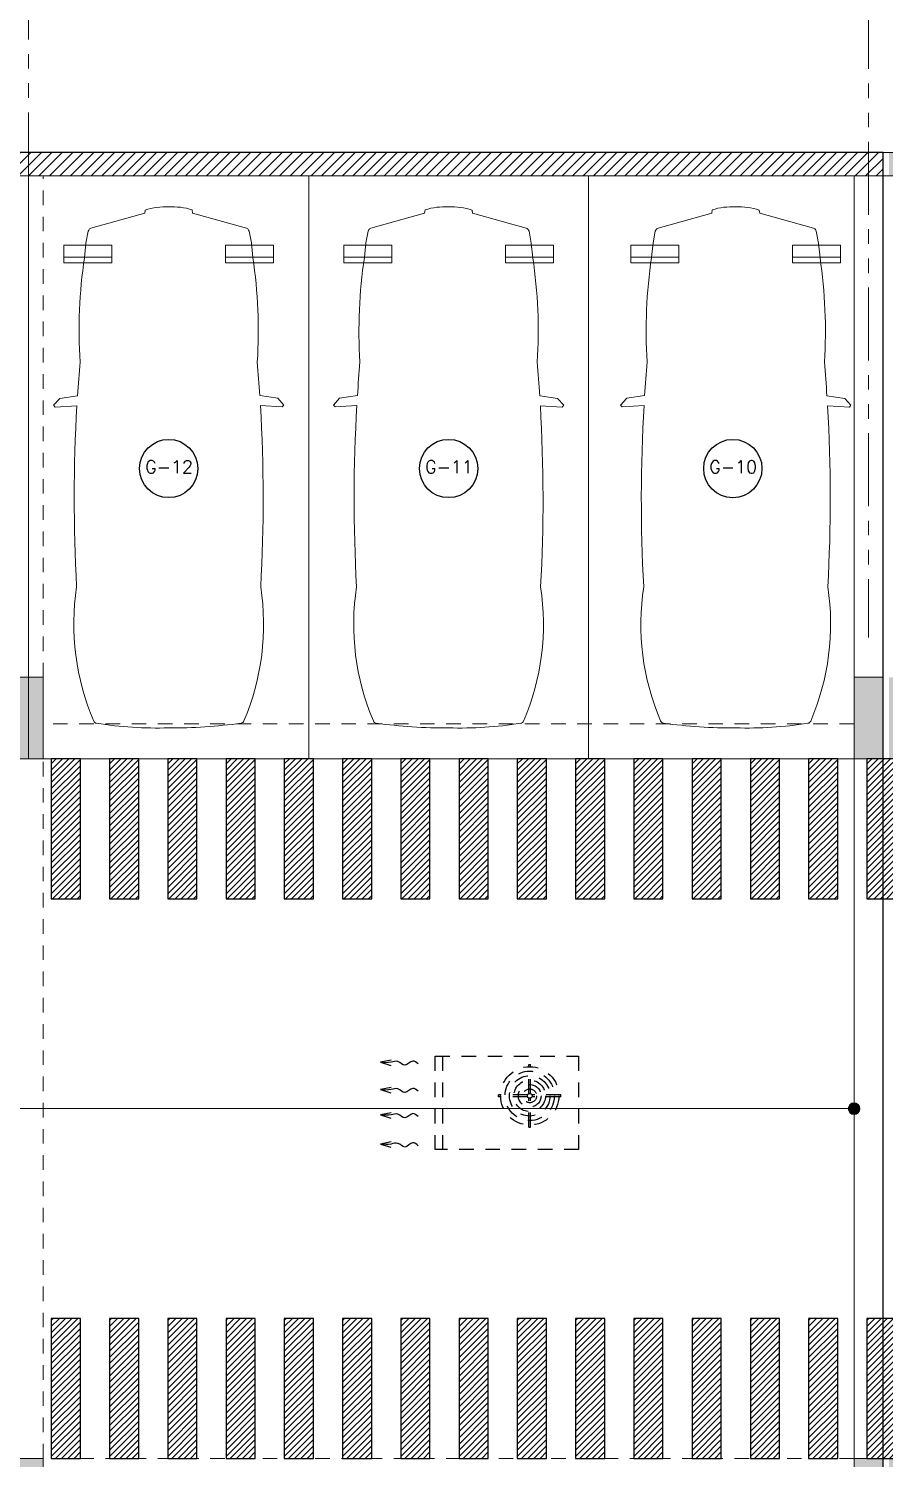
# Model space of a CAD drawing. Header units: millimetres. Extents: x 226317 to 226469, y 8188100 to 8188260.
# Drawn here: x 226381.13 to 226388.48, y 8188196.91 to 8188209.17 of the extents above; entities that cross this region are included whole.
import ezdxf
from ezdxf.enums import TextEntityAlignment as Align

# ---------------------------------------------------------------- set-up
doc = ezdxf.new("R2010")
doc.units = ezdxf.units.MM
for name, pattern in [('HIDDEN2', [0.1875, 0.125, -0.0625]), ('PHANTOM', [2.5, 1.25, -0.25, 0.25, -0.25, 0.25, -0.25]), ('PHANTOM2', [1.25, 0.625, -0.125, 0.125, -0.125, 0.125, -0.125])]:
    doc.linetypes.add(name, pattern=pattern)
for name, color, linetype in [('A-EJES', 8, 'PHANTOM'), ('A-ESTRUCTURA-HATCH', 8, 'Continuous'), ('A-ESTRUCTURA-MUROS', 8, 'Continuous'), ('A-ESTRUCTURA-VIGAS', 8, 'HIDDEN2'), ('A-LINEAS', 8, 'Continuous'), ('A-MOBILIARIO', 8, 'Continuous'), ('A-NUMERO ESTAC', 8, 'Continuous'), ('A-PROYECCIONES', 8, 'HIDDEN2'), ('A-TEXTO-INDICACIONES', 8, 'Continuous'), ('A_30_Extractores', 8, 'Continuous'), ('CIRCULACION PEATONAL', 8, 'Continuous'), ('L-06_EQ-FIN-CONT', 8, 'Continuous'), ('L3 Equipos y Ductos', 8, 'Continuous'), ('L4 Linea mediana', 8, 'Continuous'), ('L5 Linea mediana segmentada', 8, 'HIDDEN2'), ('L6 Linea fina', 8, 'Continuous')]:
    doc.layers.add(name, color=color, linetype=linetype)
doc.layers.add('A-ESTRUCTURA-PLACAS', color=8, linetype='Continuous', lineweight=35)
doc.layers.add('A-MUROS', color=8, linetype='Continuous', lineweight=30)
doc.layers.add('A-ETAPAS', color=8, linetype='Continuous', lineweight=35, plot=False)
doc.layers.add('A-ÁREA COMÚN', color=8, linetype='Continuous', plot=False)
doc.styles.add('ROMANS', font='ROMANS.shx', dxfattribs={"oblique": 10})
pattern_1 = [(45, (73.75036784235421, 0), (-0.02651650429449553, 0.02651650429449553), [])]
pattern_2 = [(45, (74.25036784235421, 0), (-0.02651650429449553, 0.02651650429449553), [])]
pattern_3 = [(45, (74.75036784235421, 0), (-0.02651650429449553, 0.02651650429449553), [])]
pattern_4 = [(45, (75.25036784235421, 0), (-0.02651650429449553, 0.02651650429449553), [])]
pattern_5 = [(45, (75.75036784235421, 0), (-0.02651650429449553, 0.02651650429449553), [])]
pattern_6 = [(45, (76.25036784235421, 0), (-0.02651650429449553, 0.02651650429449553), [])]
pattern_7 = [(45, (76.75036784235421, 0), (-0.02651650429449553, 0.02651650429449553), [])]
pattern_8 = [(45, (77.25036784235421, 0), (-0.02651650429449553, 0.02651650429449553), [])]
pattern_9 = [(45, (77.75036784235421, 0), (-0.02651650429449553, 0.02651650429449553), [])]
pattern_10 = [(45, (78.25036784235421, 0), (-0.02651650429449553, 0.02651650429449553), [])]
pattern_11 = [(45, (78.75036784235421, 0), (-0.02651650429449553, 0.02651650429449553), [])]
pattern_12 = [(45, (79.25036784235421, 0), (-0.02651650429449553, 0.02651650429449553), [])]
pattern_13 = [(45, (79.75036784235421, 0), (-0.02651650429449553, 0.02651650429449553), [])]
pattern_14 = [(45, (80.25036784235421, 0), (-0.02651650429449553, 0.02651650429449553), [])]
pattern_15 = [(45, (80.75036784235421, 0), (-0.02651650429449553, 0.02651650429449553), [])]

# ---------------------------------------------------------------- blocks, each defined once
blk = doc.blocks.new('EST P1')
at = {"layer": 'A-ESTRUCTURA-HATCH', "lineweight": 0}
h = blk.add_hatch(dxfattribs=at)
h.set_pattern_fill('ANSI31', color=8, scale=0.02, angle=-1.27e-14)
h.set_pattern_definition([(44.99999999999999, (-226392.077087921, -8188203.059610654), (-0.04490128060534576, 0.04490128060534578), [])])
h.paths.add_polyline_path([(-3.609998156578513, 5.049997552298009), (-3.610000176762696, 4.849997552111745), (-44.785000133008, 4.84999814722687), (-44.78500010908465, -0.1500023566186428), (-46.9899987593235, -0.1500020446255803), (-46.98999930798891, -11.15000239294022), (-3.609999100328423, -11.15005090925843), (-3.609999100328423, -11.40005090925843), (-47.23999938514316, -11.40005881432444), (-47.23999953552266, 0.1499976431950927), (-45.03499953550636, 0.1499976431950927), (-45.0350001337647, 5.049998153932393)])
h.paths.add_polyline_path([(5.875668717722874, 4.849997540004551), (5.875668724213028, 5.04999746195972), (35.53000006324146, 5.049996703863144), (35.53000006324146, 4.849997698329389)])
h.paths.add_polyline_path([(47.9150172030495, 5.049996227957308), (35.58000069746049, 5.049997348338366), (35.58000069746049, 4.849997348152101), (47.9150167714979, 4.849997607059777)])
h.paths.add_polyline_path([(51.86500159354182, 4.849997512064874), (53.37567124809721, 4.84999814722687), (53.37566821934888, 5.049995731562376), (51.86500180143048, 5.049995731562376)])
edge = h.paths.add_edge_path()
edge.add_arc((63.30066905260901, -0.1500025354325771), 9.699999993899837, 359.9999991583288, 539.9999991583288)
edge.add_line((53.60066905870917, -0.1500023929402232), (53.80066905872081, -0.1500023929402232))
edge.add_arc((63.30066905260901, -0.1500025354325771), 9.49999999389811, 0.9047070135612216, 179.9999991406384, ccw=False)
edge.add_line((72.79948476422578, -2.6654452085495e-06), (70.35068066572421, 2.236943691968918e-05))
edge.add_line((70.35068066572421, 2.236943691968918e-05), (70.35067913253442, -0.1499448418617249))
edge.add_line((70.35067913253442, -0.1499448418617249), (73.00066904650885, -0.150002677924931))
edge = h.paths.add_edge_path(flags=0)
edge.add_arc((63.30071679374669, -0.1499939998611808), 3.299962339153879, 0.00085350182833477, 49.99468486829903)
edge.add_line((65.42212619486963, 2.377727027982473), (65.4221670004481, -0.1499835988506675))
edge.add_line((65.4221670004481, -0.1499835988506675), (65.27216700115241, -0.1499896282330155))
edge.add_line((65.27216700115241, -0.1499896282330155), (65.27206754402141, 2.496426238678396))
edge.add_arc((63.30066965197329, -0.1500051133334637), 3.300001295059289, 53.31658296361125, 179.9999577391648)
edge.add_line((60.00066835692269, -0.1500026788562536), (59.80066835691105, -0.1500026788562536))
edge.add_arc((63.30067374499049, -0.1500072199851274), 3.500005388090554, 2.4573619812700827, 179.9999256646052, ccw=False)
edge.add_line((66.79746054686257, 5.869567394256592e-05), (69.45068066581734, 3.157090395689011e-05))
edge.add_line((69.45068066581734, 3.157090395689011e-05), (69.45067913254024, -0.1499448418617249))
edge.add_line((69.45067913254024, -0.1499448418617249), (66.60067913253442, -0.1499448418617249))
h.paths.add_polyline_path([(-3.559999100340065, -11.15003591403365), (35.53000069747213, -11.15003591403365), (35.53000069747213, -11.40006590355188), (-3.559999100340065, -11.40006590355188)])
h.paths.add_polyline_path([(35.58000069746049, -11.1500659417361), (71.88000514594023, -11.1501255556941), (71.88000514594023, -11.40006201900542), (35.58000069746049, -11.40000240504742)])
h = blk.add_hatch(color=8, dxfattribs=at)
h.dxf.hatch_style = 1
h.paths.add_polyline_path([(51.86500181080191, 5.049995731562376), (47.91501740692183, 5.049995731562376), (47.9150173944945, -0.1500023929402232), (50.25000069738599, -0.1500023929402232), (50.25000069502858, -2.440996468067169e-06), (48.06500169850187, -2.396292984485626e-06), (48.06500174041139, 2.049999350681901), (51.86500172319938, 2.049959634430707), (51.86500172319938, 2.199973285198212), (48.06500173307722, 2.199973380193114), (48.06500178854913, 4.849997594021261), (51.71500178001588, 4.84999751765281), (51.71500172879314, 3.199985875748098), (51.86500172413071, 3.199985871091485)])
h.paths.add_polyline_path([(1.924988505983492, -0.1507468884810805), (-0.1750114939932246, -0.1507468884810805), (-0.1750115561299026, 4.849849936552346), (-3.559999043500284, 4.849998230114579), (-3.559999100340065, 5.049997517839074), (3.774977872672025, 5.04999752342701), (3.77498006875976, 1.899989875033498), (3.624980067834258, 1.899989879690111), (3.624980130203767, 4.849999564699829), (-0.02486227676854469, 4.849851984530687), (-0.02486234196112491, 2.199851972982287), (1.92514188104542, 2.199814011342824), (1.92514188104542, 2.049919821321964), (-0.02486297430004925, 2.049852325581014), (-0.02486302095348947, -0.0001476705074310303), (1.925019238289678, -0.0005466332659125328)])
h.paths.add_polyline_path([(71.63000006307266, -6.150002165697515), (71.88000006307266, -6.150002165697515), (71.88000006307266, -6.85000216588378), (71.63000006307266, -6.85000216588378)])
h.paths.add_polyline_path([(64.42000006310991, -6.150002076290548), (64.67000006310991, -6.150002076290548), (64.67000006310991, -6.850002076476812), (64.42000006310991, -6.850002076476812)])
h.paths.add_polyline_path([(57.21000006314716, -6.150002076290548), (57.46000006314716, -6.150002076290548), (57.46000006314716, -6.850002076476812), (57.21000006314716, -6.850002076476812)])
h.paths.add_polyline_path([(50.00000006318442, -6.150002076290548), (50.25000006318442, -6.150002076290548), (50.25000006318442, -6.850002076476812), (50.00000006318442, -6.850002076476812)])
h.paths.add_polyline_path([(42.79000006322167, -6.150002055801451), (43.04000006322167, -6.150002055801451), (43.04000006322167, -6.850002055987716), (42.79000006322167, -6.850002055987716)])
h.paths.add_polyline_path([(42.79000006322167, 0.5499979443848133), (43.04000006322167, 0.5499979443848133), (43.04000006322167, -0.1500020558014512), (42.79000006322167, -0.1500020558014512)])
h.paths.add_polyline_path([(35.58000006325892, -6.150002076290548), (35.83000006325892, -6.150002076290548), (35.83000006325892, -6.850002076476812), (35.58000006325892, -6.850002076476812)])
h.paths.add_polyline_path([(35.58000006325892, 0.5499979238957167), (35.83000006325892, 0.5499979238957167), (35.83000006325892, -0.1500020762905478), (35.58000006325892, -0.1500020762905478)])
h.paths.add_polyline_path([(35.28000006327056, -6.150002076290548), (35.53000006327056, -6.150002076290548), (35.53000006327056, -6.850002076476812), (35.28000006327056, -6.850002076476812)])
h.paths.add_polyline_path([(35.28000006327056, 0.5499979238957167), (35.53000006327056, 0.5499979238957167), (35.53000006327056, -0.1500020762905478), (35.28000006327056, -0.1500020762905478)])
h.paths.add_polyline_path([(30.2800000719144, -6.150002076290548), (30.5300000719144, -6.150002076290548), (30.5300000719144, -6.850002076476812), (30.2800000719144, -6.850002076476812)])
h.paths.add_polyline_path([(30.2800000719144, 0.5499979238957167), (30.5300000719144, 0.5499979238957167), (30.5300000719144, -0.1500020762905478), (30.2800000719144, -0.1500020762905478)])
h.paths.add_polyline_path([(23.07000007195165, -6.150002076290548), (23.32000007195165, -6.150002076290548), (23.32000007195165, -6.850002076476812), (23.07000007195165, -6.850002076476812)])
h.paths.add_polyline_path([(23.07000007195165, 0.5499979238957167), (23.32000007195165, 0.5499979238957167), (23.32000007195165, -0.1500020762905478), (23.07000007195165, -0.1500020762905478)])
h.paths.add_polyline_path([(18.07000008059549, -6.150002055801451), (18.32000008059549, -6.150002055801451), (18.32000008059549, -6.850002055987716), (18.07000008059549, -6.850002055987716)])
h.paths.add_polyline_path([(18.07000008059549, 0.5499979443848133), (18.32000008059549, 0.5499979443848133), (18.32000008059549, -0.1500020558014512), (18.07000008059549, -0.1500020558014512)])
h.paths.add_polyline_path([(10.86000014221645, -6.150002076290548), (11.11000014221645, -6.150002076290548), (11.11000014221645, -6.850002076476812), (10.86000014221645, -6.850002076476812)])
h.paths.add_polyline_path([(10.86000014221645, 0.5499979238957167), (11.11000014221645, 0.5499979238957167), (11.11000014221645, -0.1500020762905478), (10.86000014221645, -0.1500020762905478)])
h.paths.add_polyline_path([(3.650000203837408, -6.150002076290548), (3.900000203837408, -6.150002076290548), (3.900000203837408, -6.850002076476812), (3.650000203837408, -6.850002076476812)])
h.paths.add_polyline_path([(3.600000203849049, 0.5499979238957167), (3.900000203837408, 0.5499979238957167), (3.900000203837408, -0.1500020762905478), (3.600000203849049, -0.1500020762905478)])
h.paths.add_polyline_path([(-3.559999734541634, -6.150002356618643), (-3.309999734541634, -6.150002356618643), (-3.309999734541634, -6.850002356804907), (-3.559999734541634, -6.850002356804907)])
h.paths.add_polyline_path([(-3.559999734541634, 0.5499976435676217), (-3.309999734541634, 0.5499976435676217), (-3.309999734541634, -0.1500023566186428), (-3.559999734541634, -0.1500023566186428)])
h.paths.add_polyline_path([(-3.859999734529993, -6.150002356618643), (-3.609999734529993, -6.150002356618643), (-3.609999734529993, -6.850002356804907), (-3.859999734529993, -6.850002356804907)])
h.paths.add_polyline_path([(-3.859999734529993, 0.5499976435676217), (-3.609999734529993, 0.5499976435676217), (-3.609999734529993, -0.1500023566186428), (-3.859999734529993, -0.1500023566186428)])
h.paths.add_polyline_path([(-11.06999967290903, -6.150002356618643), (-10.81999967290903, -6.150002356618643), (-10.81999967290903, -6.850002356804907), (-11.06999967290903, -6.850002356804907)])
h.paths.add_polyline_path([(-11.06999967290903, 0.5499976435676217), (-10.81999967290903, 0.5499976435676217), (-10.81999967290903, -0.1500023566186428), (-11.06999967290903, -0.1500023566186428)])
h.paths.add_polyline_path([(-18.27999961128808, -6.150002076290548), (-18.02999961128808, -6.150002076290548), (-18.02999961128808, -6.850002076476812), (-18.27999961128808, -6.850002076476812)])
h.paths.add_polyline_path([(-18.27999961128808, 0.5499979238957167), (-18.02999961128808, 0.5499979238957167), (-18.02999961128808, -0.1500020762905478), (-18.27999961128808, -0.1500020762905478)])
h.paths.add_polyline_path([(-25.48999954966712, -6.150002356618643), (-25.23999954966712, -6.150002356618643), (-25.23999954966712, -6.850002356804907), (-25.48999954966712, -6.850002356804907)])
h.paths.add_polyline_path([(-25.48999954966712, 0.5499976435676217), (-25.23999954966712, 0.5499976435676217), (-25.23999954966712, -0.1500023566186428), (-25.48999954966712, -0.1500023566186428)])
h.paths.add_polyline_path([(-32.69999948804616, -6.150002356618643), (-32.44999948804616, -6.150002356618643), (-32.44999948804616, -6.850002356804907), (-32.69999948804616, -6.850002356804907)])
h.paths.add_polyline_path([(-32.69999948804616, 0.5499976435676217), (-32.44999948804616, 0.5499976435676217), (-32.44999948804616, -0.1500023566186428), (-32.69999948804616, -0.1500023566186428)])
h.paths.add_polyline_path([(-39.90999879222363, -6.150002076290548), (-39.65999879222363, -6.150002076290548), (-39.65999879222363, -6.850002076476812), (-39.90999879222363, -6.850002076476812)])
h.paths.add_polyline_path([(-39.90999879222363, 0.5499979238957167), (-39.65999879222363, 0.5499979238957167), (-39.65999879222363, -0.1500020762905478), (-39.90999879222363, -0.1500020762905478)])
at = {"layer": 'A-ESTRUCTURA-MUROS', "color": 8, "lineweight": 0}
blk.add_lwpolyline([(-3.609998156578513, 5.049997552298009), (-3.610000176762696, 4.849997552111745), (-44.785000133008, 4.84999814722687), (-44.78500010908465, -0.1500023566186428), (-46.9899987593235, -0.1500020446255803), (-46.98999930798891, -11.15000239294022), (-3.609999100328423, -11.15005090925843), (-3.609999100328423, -11.40005090925843), (-47.23999938514316, -11.40005881432444), (-47.23999953552266, 0.1499976431950927), (-45.03499953550636, 0.1499976431950927), (-45.0350001337647, 5.049998153932393)], close=True, dxfattribs=at)
at = {"layer": 'A-ESTRUCTURA-PLACAS', "color": 8, "lineweight": 0}
for points in [[(-11.06999967290903, 0.5499976435676217), (-10.81999967290903, 0.5499976435676217), (-10.81999967290903, -0.1500023566186428), (-11.06999967290903, -0.1500023566186428)], [(-3.859999734529993, 0.5499976435676217), (-3.609999734529993, 0.5499976435676217), (-3.609999734529993, -0.1500023566186428), (-3.859999734529993, -0.1500023566186428)], [(-11.06999967290903, -6.150002356618643), (-10.81999967290903, -6.150002356618643), (-10.81999967290903, -6.850002356804907), (-11.06999967290903, -6.850002356804907)], [(-3.859999734529993, -6.150002356618643), (-3.609999734529993, -6.150002356618643), (-3.609999734529993, -6.850002356804907), (-3.859999734529993, -6.850002356804907)]]:
    blk.add_lwpolyline(points, close=True, dxfattribs=at)
at = {"layer": 'A-ESTRUCTURA-VIGAS', "color": 8, "lineweight": 0}
for points in [[(-10.81999967290903, 0.5499976435676217), (-10.81999967290903, 4.849997400306165)], [(-3.859999734529993, 0.5499976435676217), (-3.859999734529993, 4.849997400306165)], [(-3.609999734529993, 0.5499976435676217), (-3.609999734529993, 4.849997400306165)], [(-3.859999761829386, 0.1499982764944434), (-10.81999970020843, 0.1499976431950927)], [(-3.859999734529993, -0.1500017233192921), (-10.81999967290903, -0.1500023566186428)], [(-10.81999967290903, -6.150002356618643), (-10.81999967290903, -0.1500023566186428)], [(-3.859999734529993, -6.150002356618643), (-3.859999734529993, -0.1500023566186428)], [(-3.609999734529993, -6.150002356618643), (-3.609999734529993, -0.1500023566186428)], [(-3.859999761829386, -6.150001723319292), (-10.81999970020843, -6.150002356618643)]]:
    blk.add_lwpolyline(points, dxfattribs=at)
blk = doc.blocks.new('*U21')
at = {"layer": 'CIRCULACION PEATONAL'}
h = blk.add_hatch(dxfattribs=at)
h.set_pattern_fill('ANSI31', color=256, scale=0.3)
h.set_pattern_definition(pattern_1)
h.paths.add_polyline_path([(74.04736672583535, 0.2275326177477837), (73.79736672589355, 0.2275326177477837), (73.79736672589355, -0.9724673796445131), (74.04736672583535, -0.9724673796445131)])
h = blk.add_hatch(dxfattribs=at)
h.set_pattern_fill('ANSI31', color=256, scale=0.3)
h.set_pattern_definition(pattern_2)
h.paths.add_polyline_path([(74.54736672583535, 0.2275326177477837), (74.29736672589355, 0.2275326177477837), (74.29736672589355, -0.9724673796445131), (74.54736672583535, -0.9724673796445131)])
h = blk.add_hatch(dxfattribs=at)
h.set_pattern_fill('ANSI31', color=256, scale=0.3)
h.set_pattern_definition(pattern_3)
h.paths.add_polyline_path([(75.04736672583535, 0.2275326177477837), (74.79736672589355, 0.2275326177477837), (74.79736672589355, -0.9724673796445131), (75.04736672583535, -0.9724673796445131)])
h = blk.add_hatch(dxfattribs=at)
h.set_pattern_fill('ANSI31', color=256, scale=0.3)
h.set_pattern_definition(pattern_4)
h.paths.add_polyline_path([(75.54736672583535, 0.2275326177477837), (75.29736672589355, 0.2275326177477837), (75.29736672589355, -0.9724673796445131), (75.54736672583535, -0.9724673796445131)])
h = blk.add_hatch(dxfattribs=at)
h.set_pattern_fill('ANSI31', color=256, scale=0.3)
h.set_pattern_definition(pattern_5)
h.paths.add_polyline_path([(76.04736672583535, 0.2275326177477837), (75.79736672589355, 0.2275326177477837), (75.79736672589355, -0.9724673796445131), (76.04736672583535, -0.9724673796445131)])
h = blk.add_hatch(dxfattribs=at)
h.set_pattern_fill('ANSI31', color=256, scale=0.3)
h.set_pattern_definition(pattern_6)
h.paths.add_polyline_path([(76.54736672583535, 0.2275326177477837), (76.29736672589355, 0.2275326177477837), (76.29736672589355, -0.9724673796445131), (76.54736672583535, -0.9724673796445131)])
h = blk.add_hatch(dxfattribs=at)
h.set_pattern_fill('ANSI31', color=256, scale=0.3)
h.set_pattern_definition(pattern_7)
h.paths.add_polyline_path([(77.04736672583535, 0.2275326177477837), (76.79736672589355, 0.2275326177477837), (76.79736672589355, -0.9724673796445131), (77.04736672583535, -0.9724673796445131)])
h = blk.add_hatch(dxfattribs=at)
h.set_pattern_fill('ANSI31', color=256, scale=0.3)
h.set_pattern_definition(pattern_8)
h.paths.add_polyline_path([(77.54736672583535, 0.2275326177477837), (77.29736672589355, 0.2275326177477837), (77.29736672589355, -0.9724673796445131), (77.54736672583535, -0.9724673796445131)])
h = blk.add_hatch(dxfattribs=at)
h.set_pattern_fill('ANSI31', color=256, scale=0.3)
h.set_pattern_definition(pattern_9)
h.paths.add_polyline_path([(78.04736672583535, 0.2275326177477837), (77.79736672589355, 0.2275326177477837), (77.79736672589355, -0.9724673796445131), (78.04736672583535, -0.9724673796445131)])
h = blk.add_hatch(dxfattribs=at)
h.set_pattern_fill('ANSI31', color=256, scale=0.3)
h.set_pattern_definition(pattern_10)
h.paths.add_polyline_path([(78.54736672583535, 0.2275326177477837), (78.29736672589355, 0.2275326177477837), (78.29736672589355, -0.9724673796445131), (78.54736672583535, -0.9724673796445131)])
h = blk.add_hatch(dxfattribs=at)
h.set_pattern_fill('ANSI31', color=256, scale=0.3)
h.set_pattern_definition(pattern_11)
h.paths.add_polyline_path([(79.04736672583535, 0.2275326177477837), (78.79736672589355, 0.2275326177477837), (78.79736672589355, -0.9724673796445131), (79.04736672583535, -0.9724673796445131)])
h = blk.add_hatch(dxfattribs=at)
h.set_pattern_fill('ANSI31', color=256, scale=0.3)
h.set_pattern_definition(pattern_12)
h.paths.add_polyline_path([(79.54736672583535, 0.2275326177477837), (79.29736672589355, 0.2275326177477837), (79.29736672589355, -0.9724673796445131), (79.54736672583535, -0.9724673796445131)])
h = blk.add_hatch(dxfattribs=at)
h.set_pattern_fill('ANSI31', color=256, scale=0.3)
h.set_pattern_definition(pattern_13)
h.paths.add_polyline_path([(80.04736672583535, 0.2275326177477837), (79.79736672589355, 0.2275326177477837), (79.79736672589355, -0.9724673796445131), (80.04736672583535, -0.9724673796445131)])
h = blk.add_hatch(dxfattribs=at)
h.set_pattern_fill('ANSI31', color=256, scale=0.3)
h.set_pattern_definition(pattern_14)
h.paths.add_polyline_path([(80.54736672583535, 0.2275326177477837), (80.29736672589355, 0.2275326177477837), (80.29736672589355, -0.9724673796445131), (80.54736672583535, -0.9724673796445131)])
h = blk.add_hatch(dxfattribs=at)
h.set_pattern_fill('ANSI31', color=256, scale=0.3)
h.set_pattern_definition(pattern_15)
h.paths.add_polyline_path([(81.04736672583535, 0.2275326177477837), (80.79736672589355, 0.2275326177477837), (80.79736672589355, -0.9724673796445131), (81.04736672583535, -0.9724673796445131)])
for points in [[(73.79736672589355, -0.9724673796445131), (74.04736672583535, -0.9724673796445131), (74.04736672583535, 0.2275326177477837), (73.79736672589355, 0.2275326177477837)], [(74.29736672589355, -0.9724673796445131), (74.54736672583535, -0.9724673796445131), (74.54736672583535, 0.2275326177477837), (74.29736672589355, 0.2275326177477837)], [(74.79736672589355, -0.9724673796445131), (75.04736672583535, -0.9724673796445131), (75.04736672583535, 0.2275326177477837), (74.79736672589355, 0.2275326177477837)], [(75.29736672589355, -0.9724673796445131), (75.54736672583535, -0.9724673796445131), (75.54736672583535, 0.2275326177477837), (75.29736672589355, 0.2275326177477837)], [(75.79736672589355, -0.9724673796445131), (76.04736672583535, -0.9724673796445131), (76.04736672583535, 0.2275326177477837), (75.79736672589355, 0.2275326177477837)], [(76.29736672589355, -0.9724673796445131), (76.54736672583535, -0.9724673796445131), (76.54736672583535, 0.2275326177477837), (76.29736672589355, 0.2275326177477837)], [(76.79736672589355, -0.9724673796445131), (77.04736672583535, -0.9724673796445131), (77.04736672583535, 0.2275326177477837), (76.79736672589355, 0.2275326177477837)], [(77.29736672589355, -0.9724673796445131), (77.54736672583535, -0.9724673796445131), (77.54736672583535, 0.2275326177477837), (77.29736672589355, 0.2275326177477837)], [(77.79736672589355, -0.9724673796445131), (78.04736672583535, -0.9724673796445131), (78.04736672583535, 0.2275326177477837), (77.79736672589355, 0.2275326177477837)], [(78.29736672589355, -0.9724673796445131), (78.54736672583535, -0.9724673796445131), (78.54736672583535, 0.2275326177477837), (78.29736672589355, 0.2275326177477837)], [(78.79736672589355, -0.9724673796445131), (79.04736672583535, -0.9724673796445131), (79.04736672583535, 0.2275326177477837), (78.79736672589355, 0.2275326177477837)], [(79.29736672589355, -0.9724673796445131), (79.54736672583535, -0.9724673796445131), (79.54736672583535, 0.2275326177477837), (79.29736672589355, 0.2275326177477837)], [(79.79736672589355, -0.9724673796445131), (80.04736672583535, -0.9724673796445131), (80.04736672583535, 0.2275326177477837), (79.79736672589355, 0.2275326177477837)], [(80.29736672589355, -0.9724673796445131), (80.54736672583535, -0.9724673796445131), (80.54736672583535, 0.2275326177477837), (80.29736672589355, 0.2275326177477837)], [(80.79736672589355, -0.9724673796445131), (81.04736672583535, -0.9724673796445131), (81.04736672583535, 0.2275326177477837), (80.79736672589355, 0.2275326177477837)]]:
    blk.add_lwpolyline(points, close=True, dxfattribs=at)
blk = doc.blocks.new('*U22')
at = {"layer": 'CIRCULACION PEATONAL'}
h = blk.add_hatch(dxfattribs=at)
h.set_pattern_fill('ANSI31', color=256, scale=0.3)
h.set_pattern_definition(pattern_1)
h.paths.add_polyline_path([(74.04736672583535, 0.2275326177477837), (73.79736672589355, 0.2275326177477837), (73.79736672589355, -0.9724673796445131), (74.04736672583535, -0.9724673796445131)])
h = blk.add_hatch(dxfattribs=at)
h.set_pattern_fill('ANSI31', color=256, scale=0.3)
h.set_pattern_definition(pattern_2)
h.paths.add_polyline_path([(74.54736672583535, 0.2275326177477837), (74.29736672589355, 0.2275326177477837), (74.29736672589355, -0.9724673796445131), (74.54736672583535, -0.9724673796445131)])
h = blk.add_hatch(dxfattribs=at)
h.set_pattern_fill('ANSI31', color=256, scale=0.3)
h.set_pattern_definition(pattern_3)
h.paths.add_polyline_path([(75.04736672583535, 0.2275326177477837), (74.79736672589355, 0.2275326177477837), (74.79736672589355, -0.9724673796445131), (75.04736672583535, -0.9724673796445131)])
h = blk.add_hatch(dxfattribs=at)
h.set_pattern_fill('ANSI31', color=256, scale=0.3)
h.set_pattern_definition(pattern_4)
h.paths.add_polyline_path([(75.54736672583535, 0.2275326177477837), (75.29736672589355, 0.2275326177477837), (75.29736672589355, -0.9724673796445131), (75.54736672583535, -0.9724673796445131)])
h = blk.add_hatch(dxfattribs=at)
h.set_pattern_fill('ANSI31', color=256, scale=0.3)
h.set_pattern_definition(pattern_5)
h.paths.add_polyline_path([(76.04736672583535, 0.2275326177477837), (75.79736672589355, 0.2275326177477837), (75.79736672589355, -0.9724673796445131), (76.04736672583535, -0.9724673796445131)])
h = blk.add_hatch(dxfattribs=at)
h.set_pattern_fill('ANSI31', color=256, scale=0.3)
h.set_pattern_definition(pattern_6)
h.paths.add_polyline_path([(76.54736672583535, 0.2275326177477837), (76.29736672589355, 0.2275326177477837), (76.29736672589355, -0.9724673796445131), (76.54736672583535, -0.9724673796445131)])
h = blk.add_hatch(dxfattribs=at)
h.set_pattern_fill('ANSI31', color=256, scale=0.3)
h.set_pattern_definition(pattern_7)
h.paths.add_polyline_path([(77.04736672583535, 0.2275326177477837), (76.79736672589355, 0.2275326177477837), (76.79736672589355, -0.9724673796445131), (77.04736672583535, -0.9724673796445131)])
h = blk.add_hatch(dxfattribs=at)
h.set_pattern_fill('ANSI31', color=256, scale=0.3)
h.set_pattern_definition(pattern_8)
h.paths.add_polyline_path([(77.54736672583535, 0.2275326177477837), (77.29736672589355, 0.2275326177477837), (77.29736672589355, -0.9724673796445131), (77.54736672583535, -0.9724673796445131)])
h = blk.add_hatch(dxfattribs=at)
h.set_pattern_fill('ANSI31', color=256, scale=0.3)
h.set_pattern_definition(pattern_9)
h.paths.add_polyline_path([(78.04736672583535, 0.2275326177477837), (77.79736672589355, 0.2275326177477837), (77.79736672589355, -0.9724673796445131), (78.04736672583535, -0.9724673796445131)])
h = blk.add_hatch(dxfattribs=at)
h.set_pattern_fill('ANSI31', color=256, scale=0.3)
h.set_pattern_definition(pattern_10)
h.paths.add_polyline_path([(78.54736672583535, 0.2275326177477837), (78.29736672589355, 0.2275326177477837), (78.29736672589355, -0.9724673796445131), (78.54736672583535, -0.9724673796445131)])
h = blk.add_hatch(dxfattribs=at)
h.set_pattern_fill('ANSI31', color=256, scale=0.3)
h.set_pattern_definition(pattern_11)
h.paths.add_polyline_path([(79.04736672583535, 0.2275326177477837), (78.79736672589355, 0.2275326177477837), (78.79736672589355, -0.9724673796445131), (79.04736672583535, -0.9724673796445131)])
h = blk.add_hatch(dxfattribs=at)
h.set_pattern_fill('ANSI31', color=256, scale=0.3)
h.set_pattern_definition(pattern_12)
h.paths.add_polyline_path([(79.54736672583535, 0.2275326177477837), (79.29736672589355, 0.2275326177477837), (79.29736672589355, -0.9724673796445131), (79.54736672583535, -0.9724673796445131)])
h = blk.add_hatch(dxfattribs=at)
h.set_pattern_fill('ANSI31', color=256, scale=0.3)
h.set_pattern_definition(pattern_13)
h.paths.add_polyline_path([(80.04736672583535, 0.2275326177477837), (79.79736672589355, 0.2275326177477837), (79.79736672589355, -0.9724673796445131), (80.04736672583535, -0.9724673796445131)])
h = blk.add_hatch(dxfattribs=at)
h.set_pattern_fill('ANSI31', color=256, scale=0.3)
h.set_pattern_definition(pattern_14)
h.paths.add_polyline_path([(80.54736672583535, 0.2275326177477837), (80.29736672589355, 0.2275326177477837), (80.29736672589355, -0.9724673796445131), (80.54736672583535, -0.9724673796445131)])
h = blk.add_hatch(dxfattribs=at)
h.set_pattern_fill('ANSI31', color=256, scale=0.3)
h.set_pattern_definition(pattern_15)
h.paths.add_polyline_path([(81.04736672583535, 0.2275326177477837), (80.79736672589355, 0.2275326177477837), (80.79736672589355, -0.9724673796445131), (81.04736672583535, -0.9724673796445131)])
for points in [[(73.79736672589355, -0.9724673796445131), (74.04736672583535, -0.9724673796445131), (74.04736672583535, 0.2275326177477837), (73.79736672589355, 0.2275326177477837)], [(74.29736672589355, -0.9724673796445131), (74.54736672583535, -0.9724673796445131), (74.54736672583535, 0.2275326177477837), (74.29736672589355, 0.2275326177477837)], [(74.79736672589355, -0.9724673796445131), (75.04736672583535, -0.9724673796445131), (75.04736672583535, 0.2275326177477837), (74.79736672589355, 0.2275326177477837)], [(75.29736672589355, -0.9724673796445131), (75.54736672583535, -0.9724673796445131), (75.54736672583535, 0.2275326177477837), (75.29736672589355, 0.2275326177477837)], [(75.79736672589355, -0.9724673796445131), (76.04736672583535, -0.9724673796445131), (76.04736672583535, 0.2275326177477837), (75.79736672589355, 0.2275326177477837)], [(76.29736672589355, -0.9724673796445131), (76.54736672583535, -0.9724673796445131), (76.54736672583535, 0.2275326177477837), (76.29736672589355, 0.2275326177477837)], [(76.79736672589355, -0.9724673796445131), (77.04736672583535, -0.9724673796445131), (77.04736672583535, 0.2275326177477837), (76.79736672589355, 0.2275326177477837)], [(77.29736672589355, -0.9724673796445131), (77.54736672583535, -0.9724673796445131), (77.54736672583535, 0.2275326177477837), (77.29736672589355, 0.2275326177477837)], [(77.79736672589355, -0.9724673796445131), (78.04736672583535, -0.9724673796445131), (78.04736672583535, 0.2275326177477837), (77.79736672589355, 0.2275326177477837)], [(78.29736672589355, -0.9724673796445131), (78.54736672583535, -0.9724673796445131), (78.54736672583535, 0.2275326177477837), (78.29736672589355, 0.2275326177477837)], [(78.79736672589355, -0.9724673796445131), (79.04736672583535, -0.9724673796445131), (79.04736672583535, 0.2275326177477837), (78.79736672589355, 0.2275326177477837)], [(79.29736672589355, -0.9724673796445131), (79.54736672583535, -0.9724673796445131), (79.54736672583535, 0.2275326177477837), (79.29736672589355, 0.2275326177477837)], [(79.79736672589355, -0.9724673796445131), (80.04736672583535, -0.9724673796445131), (80.04736672583535, 0.2275326177477837), (79.79736672589355, 0.2275326177477837)], [(80.29736672589355, -0.9724673796445131), (80.54736672583535, -0.9724673796445131), (80.54736672583535, 0.2275326177477837), (80.29736672589355, 0.2275326177477837)], [(80.79736672589355, -0.9724673796445131), (81.04736672583535, -0.9724673796445131), (81.04736672583535, 0.2275326177477837), (80.79736672589355, 0.2275326177477837)]]:
    blk.add_lwpolyline(points, close=True, dxfattribs=at)
blk = doc.blocks.new('EJE')
at = {"linetype": 'Continuous'}
blk.add_circle((-4.656613e-10, -3.7252903e-09), 0.5, dxfattribs=at)
at = {"layer": 'A-TEXTO-INDICACIONES', "style": 'ROMANS'}
blk.add_attdef('EJE', text='', height=0.22, rotation=1.067217058e-07, dxfattribs=at).set_placement((0.0068061400004788, 0.02766973558132052), align=Align.MIDDLE_CENTER)
blk = doc.blocks.new('numeración')
at = {"layer": 'A-NUMERO ESTAC', "color": 8, "lineweight": 0, "xscale": 0.5, "yscale": 0.5, "zscale": 0.5}
for p, values in [((-82.7431684761541, -7.209760442376137), {'EJE': 'G-12'}), ((-80.3408752339601, -7.209760472178459), {'EJE': 'G-11'}), ((-77.90120863218908, -7.20990839228034), {'EJE': 'G-10'})]:
    blk.add_blockref('EJE', p, dxfattribs=at).add_auto_attribs(values)
blk = doc.blocks.new('EJES 1P')
at = {"layer": 'A-EJES', "color": 8, "linetype": 'PHANTOM2', "lineweight": 0}
for points in [[(34.06433639267925, 5.345278736203909), (34.06433533111704, -4.15815457701683)], [(41.27433628120343, 5.092359777539968), (41.27433525712695, -4.158155751414597)]]:
    blk.add_lwpolyline(points, dxfattribs=at)
blk = doc.blocks.new('*U60')
at = {"color": 8, "lineweight": 0, "ltscale": 0.5}
for p, q in [((0.2999999999064606, 4.301899374723462), (0.712564089486434, 4.301899372860816)), ((2.099999999894819, 4.301899374723462), (1.687435910314844, 4.301899374723462))]:
    blk.add_line(p, q, dxfattribs=at)
for points in [[(0, 0), (2.400000000000003, 0), (2.400000000000003, 5), (0, 5)], [(0.2999999999064606, 4.405005575418499), (0.2999999999064606, 4.25500557504597), (0.712564089486434, 4.25500557504597), (0.712564089486434, 4.405005573555852)], [(1.687435910314844, 4.405005575418499), (1.687435910314844, 4.25500557504597), (2.099999999894819, 4.25500557504597), (2.099999999894819, 4.405005575418499)]]:
    blk.add_lwpolyline(points, close=True, dxfattribs=at)
blk.add_lwpolyline([(1.987528844945797, 3.028522202071265), (2.174826331529359, 3.017961387783316), (2.188677233038063, 3.033225936144618), (2.135582110820861, 3.092103478759553), (1.982238905377762, 3.114782713422947, 0.005253419644038889), (1.960610162169651, 3.403024230234966, 0.05323468880448375), (1.922881289012321, 4.298445265069629), (1.909960859082231, 4.423920004889395), (1.890709687699156, 4.525403541773585), (1.886232188128608, 4.534997764310868, 0.2186562557100147), (1.867137849190796, 4.551199094653156), (1.405784301436099, 4.68041331440213), (1.402100344206071, 4.707649311509477, 0.09155394760763061), (1.199999999999965, 4.734330136008744, 0.09162043732155131), (0.9978996558110811, 4.708804217427994), (0.9942156983651791, 4.681568217724587), (0.532862150615877, 4.552353999814748, 0.2186562552153479), (0.5137678116788742, 4.536152669489409), (0.509290312102123, 4.526558446958687), (0.4900391407772553, 4.4250749100745), (0.4771187106999186, 4.299600172615821, 0.05323468880111815), (0.4393898377046448, 3.404179129908862, 0.005253420110187526), (0.4177610936803398, 3.115937606692341), (0.2644178889804173, 3.093258382082013), (0.2113227668214244, 3.034380841329721), (0.2251736682137129, 3.01911629296842), (0.4124711549047355, 3.029677107255861, 0.02826491459471849), (0.4099966653127016, 1.475695204805616, 0.1399238157925407), (0.5546126963907227, 0.324876973164095, 0.2721479777528903), (0.5785017503985411, 0.3060667694362756, 0.035352843949907), (1.200000000000272, 0.2656698639912349, 0.0456386399384704), (1.819188438492293, 0.3049118635303407, 0.2721479761988349), (1.843077493167715, 0.3237220675503025, 0.1398888083936435), (1.990003335143852, 1.474540296761161, 0.02826491464424222)], format="xyb", close=True, dxfattribs=at)
blk = doc.blocks.new('*U72')
at = {"color": 8, "lineweight": 0, "ltscale": 0.5}
for p, q in [((0.364999969116935, 4.301899374723462), (0.7775640586969084, 4.301899372860816)), ((2.164999969105294, 4.301899374723462), (1.752435879525319, 4.301899374723462))]:
    blk.add_line(p, q, dxfattribs=at)
for points in [[(0, 0), (2.529999938420952, 0), (2.529999938420952, 5), (0, 5)], [(0.364999969116935, 4.405005575418499), (0.364999969116935, 4.25500557504597), (0.7775640586969084, 4.25500557504597), (0.7775640586969084, 4.405005573555852)], [(1.752435879525319, 4.405005575418499), (1.752435879525319, 4.25500557504597), (2.164999969105294, 4.25500557504597), (2.164999969105294, 4.405005575418499)]]:
    blk.add_lwpolyline(points, close=True, dxfattribs=at)
blk.add_lwpolyline([(2.052528814156272, 3.028522202071265), (2.239826300739834, 3.017961387783316), (2.253677202248538, 3.033225936144618), (2.200582080031335, 3.092103478759553), (2.047238874588237, 3.114782713422947, 0.005253419644038889), (2.025610131380125, 3.403024230234966, 0.05323468880448375), (1.987881258222795, 4.298445265069629), (1.974960828292705, 4.423920004889395), (1.955709656909631, 4.525403541773585), (1.951232157339082, 4.534997764310868, 0.2186562557100147), (1.932137818401271, 4.551199094653156), (1.470784270646574, 4.68041331440213), (1.467100313416546, 4.707649311509477, 0.09155394760763061), (1.26499996921044, 4.734330136008744, 0.09162043732155131), (1.062899625021555, 4.708804217427994), (1.059215667575653, 4.681568217724587), (0.5978621198263514, 4.552353999814748, 0.2186562552153479), (0.5787677808893485, 4.536152669489409), (0.5742902813125974, 4.526558446958687), (0.5550391099877297, 4.4250749100745), (0.542118679910393, 4.299600172615821, 0.05323468880111815), (0.5043898069151191, 3.404179129908862, 0.005253420110187526), (0.4827610628908141, 3.115937606692341), (0.3294178581908917, 3.093258382082013), (0.2763227360318987, 3.034380841329721), (0.2901736374241872, 3.01911629296842), (0.4774711241152099, 3.029677107255861, 0.02826491459471849), (0.474996634523176, 1.475695204805616, 0.1399238157925407), (0.6196126656011971, 0.324876973164095, 0.2721479777528903), (0.6435017196090155, 0.3060667694362756, 0.035352843949907), (1.264999969210747, 0.2656698639912349, 0.0456386399384704), (1.884188407702768, 0.3049118635303407, 0.2721479761988349), (1.90807746237819, 0.3237220675503025, 0.1398888083936435), (2.055003304354327, 1.474540296761161, 0.02826491464424222)], format="xyb", close=True, dxfattribs=at)
blk = doc.blocks.new('*U61')
at = {"color": 8, "lineweight": 0, "ltscale": 0.5}
for p, q in [((0.302499999908789, 4.301899374723462), (0.7150640894887623, 4.301899372860816)), ((2.102499999897147, 4.301899374723462), (1.689935910317172, 4.301899374723462))]:
    blk.add_line(p, q, dxfattribs=at)
for points in [[(0, 0), (2.40500000000466, 0), (2.40500000000466, 5), (0, 5)], [(0.302499999908789, 4.405005575418499), (0.302499999908789, 4.25500557504597), (0.7150640894887623, 4.25500557504597), (0.7150640894887623, 4.405005573555852)], [(1.689935910317172, 4.405005575418499), (1.689935910317172, 4.25500557504597), (2.102499999897147, 4.25500557504597), (2.102499999897147, 4.405005575418499)]]:
    blk.add_lwpolyline(points, close=True, dxfattribs=at)
blk.add_lwpolyline([(1.990028844948126, 3.028522202071265), (2.177326331531687, 3.017961387783316), (2.191177233040391, 3.033225936144618), (2.13808211082319, 3.092103478759553), (1.98473890538009, 3.114782713422947, 0.005253419644038889), (1.963110162171979, 3.403024230234966, 0.05323468880448375), (1.925381289014649, 4.298445265069629), (1.912460859084559, 4.423920004889395), (1.893209687701485, 4.525403541773585), (1.888732188130936, 4.534997764310868, 0.2186562557100147), (1.869637849193124, 4.551199094653156), (1.408284301438428, 4.68041331440213), (1.4046003442084, 4.707649311509477, 0.09155394760763061), (1.202500000002294, 4.734330136008744, 0.09162043732155131), (1.000399655813409, 4.708804217427994), (0.9967156983675074, 4.681568217724587), (0.5353621506182054, 4.552353999814748, 0.2186562552153479), (0.5162678116812025, 4.536152669489409), (0.5117903121044514, 4.526558446958687), (0.4925391407795836, 4.4250749100745), (0.4796187107022469, 4.299600172615821, 0.05323468880111815), (0.4418898377069731, 3.404179129908862, 0.005253420110187526), (0.4202610936826681, 3.115937606692341), (0.2669178889827457, 3.093258382082013), (0.2138227668237527, 3.034380841329721), (0.2276736682160412, 3.01911629296842), (0.4149711549070638, 3.029677107255861, 0.02826491459471849), (0.4124966653150299, 1.475695204805616, 0.1399238157925407), (0.557112696393051, 0.324876973164095, 0.2721479777528903), (0.5810017504008694, 0.3060667694362756, 0.035352843949907), (1.2025000000026, 0.2656698639912349, 0.0456386399384704), (1.821688438494622, 0.3049118635303407, 0.2721479761988349), (1.845577493170043, 0.3237220675503025, 0.1398888083936435), (1.99250333514618, 1.474540296761161, 0.02826491464424222)], format="xyb", close=True, dxfattribs=at)
blk = doc.blocks.new('FLUJO')
at = {"layer": 'L-06_EQ-FIN-CONT'}
for p, q in [((0.4621515918170191, -0.0199558832723597), (0.3349968994325536, 0.0187826872744381)), ((0.3301167979507227, -0.0465621813489179), (0.4621515918170191, -0.0199558832723597))]:
    blk.add_line(p, q, dxfattribs=at)
blk.add_spline([(0, 0), (0.0671494972461915, -0.0360350459566234), (0.1641432315186648, 0.0161536411330872), (0.2486711724232009, -0.0289091984718653), (0.3321970029378463, -0.0205123859823289), (0.4621515918170191, -0.0199558832723597)], degree=3, dxfattribs=at)
blk = doc.blocks.new('JFC-01')
at = {"layer": 'L3 Equipos y Ductos', "linetype": 'HIDDEN2'}
for p, q in [((-1.230000000010477, -0.400000000372529), (-1.230000000010477, 0.400000000372529)), ((-1.230000000010477, 0.400000000372529), (0, 0.400000000372529)), ((0, 0.400000000372529), (0, -0.400000000372529)), ((0, -0.400000000372529), (-1.230000000010477, -0.400000000372529))]:
    blk.add_line(p, q, dxfattribs=at)
at = {"layer": 'L4 Linea mediana', "linetype": 'HIDDEN2'}
for radius in [0.25, 0.2117652105519916, 0.1735304211039929, 0.1352956316559942, 0.0970608422079956, 0.0588260527599969, 0.0205912633119843]:
    blk.add_circle((-0.4193250492680818, 0.06099237594753504), radius, dxfattribs=at)
at = {"layer": 'L5 Linea mediana segmentada', "linetype": 'HIDDEN2'}
blk.add_line((-1.164318351511611, -0.400000000372529), (-1.164318351511611, 0.400000000372529), dxfattribs=at)
at = {"layer": 'L6 Linea fina', "linetype": 'HIDDEN2'}
for p, q in [((-0.4269312876276672, 0.0801272988319397), (-0.4269312876276672, 0.3284938875585794)), ((-0.4269312876276672, 0.3284938875585794), (-0.4117188109084964, 0.3284938875585794)), ((-0.4117188109084964, 0.0801272988319397), (-0.4117188109084964, 0.3284938875585794)), ((-0.4384599718614481, 0.0685986140742898), (-0.6868265611701645, 0.0685986140742898)), ((-0.6868265611701645, 0.05338613782078028), (-0.6868265611701645, 0.0685986140742898)), ((-0.4384599718614481, 0.05338613782078028), (-0.6868265611701645, 0.05338613782078028)), ((-0.4269312876276672, -0.2065091356635094), (-0.4269312876276672, 0.04185745306313038)), ((-0.4117188109084964, -0.2065091356635094), (-0.4117188109084964, 0.04185745306313038)), ((-0.1518235373951029, 0.0685986140742898), (-0.4001901266747154, 0.0685986140742898)), ((-0.1518235373951029, 0.05338613782078028), (-0.4001901266747154, 0.05338613782078028)), ((-0.1518235373951029, 0.05338613782078028), (-0.1518235373951029, 0.0685986140742898)), ((-0.4269312876276672, -0.2065091356635094), (-0.4117188109084964, -0.2065091356635094))]:
    blk.add_line(p, q, dxfattribs=at)
at = {"layer": 'L6 Linea fina', "xscale": 0.7, "yscale": 0.7, "zscale": 0.7, "rotation": 180}
for p in [(-1.376131832890678, 0.3346201349049807), (-1.376131832890678, 0.1001850022003055), (-1.376131832890678, -0.1165927918627858), (-1.376131832890678, -0.3667837046086788)]:
    blk.add_blockref('FLUJO', p, dxfattribs=at)
blk = doc.blocks.new('arq. estac.')
at = {"lineweight": 0}
h = blk.add_hatch(color=8, dxfattribs=at)
h.dxf.hatch_style = 1
edge = h.paths.add_edge_path()
edge.add_arc((226683.6391261482, 8188204.553895283), 0.04999999999999956, 0, 360)
at = {"color": 8, "lineweight": 0}
blk.add_line((226652.5191266978, 8188204.553895617), (226683.639126463, 8188204.553895283), dxfattribs=at)
blk.add_circle((226683.6391261482, 8188204.553895283), 0.04999999999999956, dxfattribs=at)
at = {"layer": 'A-LINEAS', "color": 8, "lineweight": 0}
blk.add_lwpolyline([(226652.5191267095, 8188212.553895716), (226652.5191267095, 8188196.553895565), (226683.639126463, 8188196.553895565), (226683.639126463, 8188212.553895716)], close=True, dxfattribs=at)
at = {"layer": 'A-MUROS', "color": 8, "lineweight": 0}
for p, q in [((226697.8091258021, 8188212.753895509), (226668.0747929334, 8188212.753895418)), ((226642.7141268087, 8188212.553895566), (226687.3241145677, 8188212.553896243))]:
    blk.add_line(p, q, dxfattribs=at)
for points in [[(226676.4291265246, 8188207.553895882), (226676.6791265246, 8188207.553895882), (226676.6791265246, 8188208.253895883), (226676.4291265246, 8188208.253895883)], [(226683.639126463, 8188207.553895882), (226683.889126463, 8188207.553895882), (226683.889126463, 8188208.253895883), (226683.639126463, 8188208.253895883)]]:
    blk.add_lwpolyline(points, close=True, dxfattribs=at)
at = {"layer": 'A-ÁREA COMÚN'}
blk.add_lwpolyline([(226662.0091252488, 8188196.304020391), (226683.8891305896, 8188196.304202721), (226683.8891305896, 8188212.75483143), (226668.0747917384, 8188212.75483166), (226668.0747748392, 8188213.603793037), (226664.1247532997, 8188213.603793038), (226664.1247701988, 8188212.754831715), (226662.0091260184, 8188212.754740332)], close=True, dxfattribs=at)
at = {"color": 8, "lineweight": 0}
blk.add_blockref('EST P1', (226687.4991261854, 8188207.703897961), dxfattribs=at)
at = {"rotation": 180}
for name, p in [('*U22', (226757.7965008206, 8188206.581428503)), ('*U21', (226757.7965010836, 8188201.78142822))]:
    blk.add_blockref(name, p, dxfattribs=at)
at = {"layer": 'A-ETAPAS'}
blk.add_blockref('numeración', (226760.4997950284, 8188217.254150522), dxfattribs=at)
at = {"layer": 'A-MOBILIARIO', "xscale": -1, "rotation": 359.9999992943568}
blk.add_blockref('*U61', (226678.9591265246, 8188207.553895853), dxfattribs=at)
at = {"layer": 'A-MOBILIARIO', "rotation": 7.056432374225115e-07}
for name, p in [('*U60', (226678.9591265246, 8188207.553895823)), ('*U72', (226681.3591265246, 8188207.553895853))]:
    blk.add_blockref(name, p, dxfattribs=at)
at = {"layer": 'A-PROYECCIONES'}
blk.add_blockref('EJES 1P', (226642.4897912069, 8188212.75389568), dxfattribs=at)
at = {"layer": 'A_30_Extractores'}
blk.add_blockref('JFC-01', (226681.2748547081, 8188204.602628428, 2.198198749980966e-07), dxfattribs=at)

msp = doc.modelspace()

# ---------------------------------------------------------------- block references
msp.add_blockref('arq. estac.', (-295.4220376470475, -4.645514124073088))

doc.saveas('drawing.dxf')
